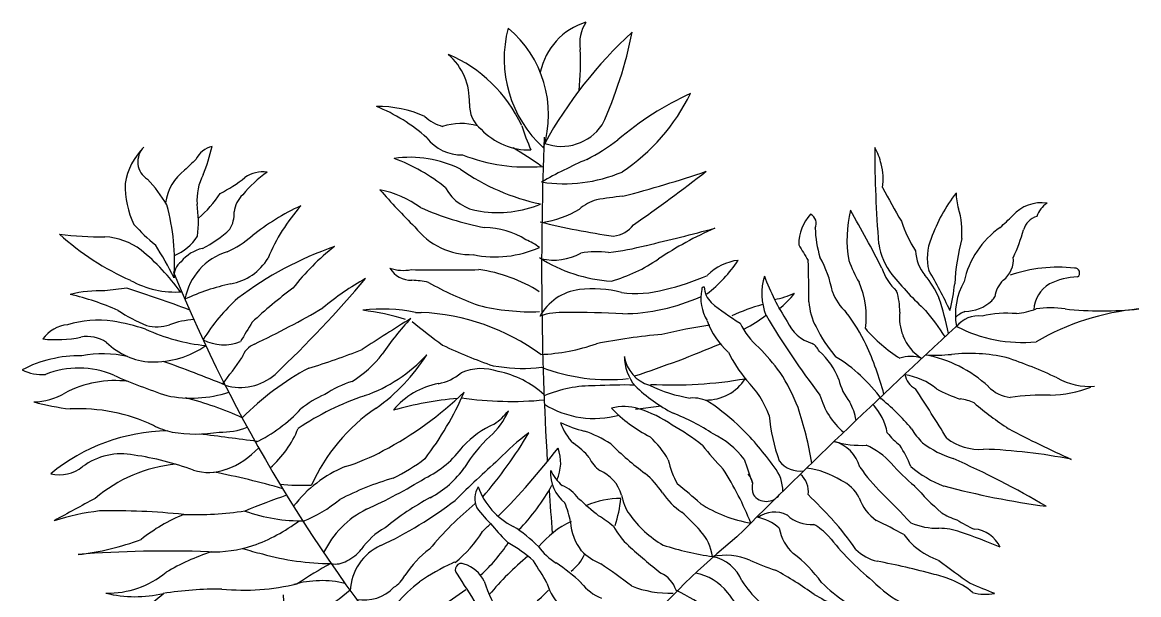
# Model space of a CAD drawing. Header units: millimetres. Extents: x -12161372 to 46643, y -9506984 to 15358.
# Drawn here: x 12438.33 to 12486.74, y 14417.77 to 14442.58 of the extents above; entities that cross this region are included whole.
import ezdxf

# ---------------------------------------------------------------- set-up
doc = ezdxf.new("R2010")
doc.units = ezdxf.units.MM
doc.layers.add('DIENHOA', color=3, linetype='Continuous')
doc.layers.add('tumbuhan', color=3, linetype='Continuous', lineweight=5)

# ---------------------------------------------------------------- blocks, each defined once
blk = doc.blocks.new('Cay71-mb')
at = {"layer": 'DIENHOA'}
for p, q in [((-290.5, 812.4), (-280.6, 812.4)), ((-155.8, 719.7), (-145.9, 718.5)), ((91.3, 644.3), (135.8, 650.5))]:
    blk.add_line(p, q, dxfattribs=at)
for centre, radius, start, end in [((72, 1252.2), 208.8, 165.2125, 227.7089), ((-255.6, 1155.4), 195.8, 342.8706, 50.0508), ((38.4, 1205.6), 114.8, 107.02, 168.383), ((597.6, 739.3), 758.2, 132.528, 151.1237), ((64.6, 1278.2), 70.4, 148.1737, 188.05), ((-614.6, 1435.4), 713.1, 335.2985, 348.8941), ((-330.1, 1033.1), 246.4, 24.743, 66.9478), ((-303.5, 1179.3), 106.5, 357.4107, 49.0432), ((-431.2, 1243), 426.9, 353.8261, 3.4164), ((409.9, 702.1), 538.3, 114.5287, 130.4887), ((-126, 1344.8), 347.9, 303.8622, 333.9161), ((-471, 889.9), 301.4, 48.3537, 68.0695), ((-355.8, 969.8), 199.7, 65.9648, 90.767), ((-142.1, 1172.7), 55, 178.085, 230.8608), ((-224.8, 1204.7), 72.3, 226.5693, 254.9309), ((-211.6, 1032.8), 107, 74.5657, 107.3884), ((-93.5, 1208.7), 114.6, 223.3852, 271.606), ((255.4, 1250.4), 379.4, 197.5248, 204.3225), ((-37.1, 1185.4), 85.1, 249.9256, 325.675), ((-210.9, 1160.6), 75.2, 217.2336, 271.4824), ((5610.5, 887.9), 5682.3, 177.6993, 183.374), ((-176.9, 1429.9), 397.2, 297.4788, 306.6909), ((-684.8, 1019.5), 110.5, 134.1783, 171.5717), ((-736.6, 1073.5), 35.7, 135.0257, 237.6567), ((-632.9, 1058.5), 43, 104.08, 153.6481), ((-1063.1, 1204.4), 432.5, 339.2247, 346.0621), ((-97, 1373.6), 309.1, 248.7642, 274.9269), ((-436.5, 556.4), 626.2, 54.396, 59.7845), ((2505.5, 1095.8), 1999.4, 179.9312, 184.7245), ((431.6, 1053.5), 87, 10.7454, 30.9642), ((-164.2, 531.8), 745.2, 132.9023, 134.9955), ((-299.5, 888.1), 193.2, 63.3083, 98.3663), ((-432.6, 792.4), 305.5, 50.5087, 69.9019), ((384.4, 220.6), 936.7, 113.802, 119.1495), ((430.9, 1043.5), 90, 350.7005, 16.9278), ((-640.5, 991.3), 84.3, 126.8895, 172.4726), ((-577.2, 1007.2), 92.6, 151.7542, 184.2898), ((-736.1, 1231.9), 238.3, 296.5614, 308.9008), ((-410.9, 864.7), 235, 125.6721, 139.7993), ((-555.1, 1000.6), 55.5, 82.6112, 124.3761), ((4, 1369.2), 376.9, 234.9116, 258.1397), ((-32.1, 1290.7), 255.3, 261.0312, 293.0385), ((-410.5, 2880.2), 1927, 284.411, 288.899), ((-1255.3, 2922.6), 2374.4, 304.4402, 308.2159), ((-636.9, 1032), 157.3, 178.6738, 205.3619), ((-936.1, 871.3), 249.3, 30.7395, 43.6387), ((-171.1, 1063.5), 75.9, 207.6883, 264.7097), ((1343.2, 1450.3), 925, 207.096, 211.2402), ((-789.1, 1120.4), 189.2, 310.0882, 327.5004), ((-557, 981.4), 48.4, 133.628, 173.7679), ((-390.6, 841.8), 187.1, 54.4559, 78.178), ((480.7, 1749.2), 1103.8, 221.0054, 225.5894), ((51.3, 920.6), 91.5, 107.8196, 129.0684), ((142.4, 299.2), 718.4, 95.8563, 99.5365), ((864.9, 848), 276.9, 141.7629, 160.463), ((721.7, 1016.7), 74.3, 177.8789, 199.183), ((-1088.2, 899.3), 379.6, 355.9617, 15.1845), ((-866.6, 969.7), 199.4, 352.707, 8.8133), ((-316.9, 623.2), 411.9, 114.7837, 128.6554), ((-244, 780), 327.8, 138.499, 157.3076), ((-69.1, 1481.7), 532, 246.4337, 259.0019), ((-147.5, 1176.6), 191.2, 260.8105, 292.7844), ((-96.6, 1141), 174.6, 278.6089, 301.1604), ((665.5, 939.7), 207.6, 166.1151, 190.305), ((-1450.2, -110.2), 2207.6, 26.9105, 29.8765), ((515.6, 951.8), 141.8, 355.4609, 16.5574), ((795.2, 935.6), 66.9, 81.5996, 138.3659), ((828.4, 965.5), 43.1, 122.9047, 162.2835), ((-654.1, 983.1), 49, 327.4362, 4.1167), ((232.5, 2211.5), 1279.5, 256.118, 261.9361), ((449.4, 931.3), 75, 136.7307, 181.1935), ((385.5, 966.1), 19.1, 335.9247, 60.9459), ((777.5, 1045.6), 237.3, 198.4353, 212.2579), ((396.8, 1329.9), 493.8, 311.4231, 314.8806), ((796.8, 946.1), 34, 106.2599, 163.739), ((-525.7, 1195.6), 342.8, 222.3502, 230.9106), ((-747.4, 1098), 195.2, 296.5046, 313.6257), ((-193.4, 1036.7), 124.3, 217.7283, 271.3972), ((-173.8, 816.1), 143.4, 58.572, 88.7546), ((47.5, 994.5), 50.2, 276.3405, 323.1515), ((-856.4, 5045.7), 4229, 283.2085, 284.8652), ((486.8, 367.4), 644.8, 113.6168, 123.5046), ((590.9, 963), 188.1, 181.4321, 196.9903), ((814.9, 831), 157.8, 125.3978, 167.221), ((490.9, 1031.3), 283.7, 334.3284, 344.5087), ((-836, 1504.1), 560.8, 262.6151, 270.653), ((-602.8, 1283), 453.2, 227.6599, 246.3007), ((-835.6, 829.2), 114.4, 52.8277, 86.9877), ((-742.5, 991.9), 87.7, 292.6204, 327.1923), ((-699.2, 1092.1), 193.1, 295.1114, 310.3509), ((-139.4, 841.4), 105.1, 52.5232, 67.3792), ((667.8, 1087.3), 333, 208.2379, 213.6906), ((631.9, 951.4), 120.7, 189.6994, 217.4059), ((685.4, 906.7), 88.2, 157.3652, 194.2648), ((1070.9, 836), 426.9, 165.8217, 176.5372), ((-997.4, 635), 367, 35.4615, 51.0134), ((-1396.8, 520.1), 772.4, 27.1534, 32.0101), ((-645, 857.8), 67.3, 103.132, 140.8706), ((-587.1, 816.5), 105.1, 106.6571, 169.7388), ((-231.5, 349.1), 610.8, 109.0683, 126.9599), ((-184, 607.1), 403.8, 127.7206, 142.2703), ((-152.4, 1099.9), 191.2, 258.5221, 293.7283), ((-50.8, 1001), 98, 257.4444, 298.6401), ((24.1, 766), 151.6, 82.3176, 100.6201), ((-13.1, 1400.4), 487.6, 276.7665, 284.6043), ((650.9, 923.4), 74.3, 183.4683, 218.855), ((-677.2, 874.8), 32.4, 128.1528, 183.9155), ((-627.9, 955.3), 95, 280.2076, 329.0322), ((64.5, 1125), 258.7, 237.2023, 266.6409), ((-23.2, 1127.1), 270.2, 285.5622, 304.7584), ((68.9, 1035.7), 240.5, 307.3679, 326.411), ((278.2, 817), 86.1, 95.9471, 136.1141), ((-1516.5, 830.6), 1908.5, 0, 2.1619), ((232, 809.1), 204.5, 11.04, 28.9269), ((640.8, 962.8), 189.3, 198.5462, 211.2642), ((701, 904.3), 45.7, 307.6826, 5.1298), ((1760.6, 1892.1), 2669.3, 202.2314, 219.9934), ((-311.7, 958.8), 73.6, 251.5643, 280.8072), ((-298.2, 910.7), 42.7, 210.4728, 272.0455), ((-239.2, 3557), 2671.1, 268.7409, 271.2591), ((-215.4, 628.9), 260, 57.5243, 82.3036), ((48.9, 1254.6), 413.3, 283.0103, 293.8611), ((411, 845.4), 101, 162.7087, 202.0615), ((696.2, 1017), 407, 200.3536, 212.7774), ((605.2, 917.1), 91.2, 197.9282, 227.891), ((1006.3, 1259.2), 605.3, 219.0183, 227.1217), ((474.1, 775.6), 156.2, 23.2908, 40.3651), ((31.3, 539.6), 665.2, 24.5201, 31.2754), ((823.5, 639.6), 251.1, 83.3676, 109.1591), ((862.7, 751.2), 122.9, 92.206, 115.8659), ((853.4, 880.9), 8.18, 303.6896, 96.2774), ((-716.1, 66.1), 791.6, 95.4395, 98.2439), ((-1411.1, -1107.3), 2057.1, 69.2503, 72.4593), ((-706.9, 1007.9), 160.2, 240.868, 273.9166), ((-530.9, 490.2), 380.2, 102.1696, 114.8168), ((-20.3, 202.5), 811.2, 126.5481, 133.0393), ((-1908.3, 2160.1), 2001.4, 313.3589, 319.9052), ((-127, 427.9), 509, 119.4534, 129.5552), ((-301.5, 720.3), 147.8, 77.0048, 88.1317), ((25.6, 1392.7), 604.6, 240.9206, 249.9431), ((16.6, 649.8), 203.4, 75.7734, 96.4692), ((278.7, 837.1), 74.3, 168.1509, 211.7019), ((209.4, 852.9), 3.54, 80.5364, 189.4625), ((256.7, 861.1), 46.9, 185.7107, 222.7456), ((344.5, 805.5), 146.9, 351.7404, 23.7035), ((359.4, 888.4), 286.6, 345.2983, 354.6854), ((762.6, 808.7), 116.6, 150.5933, 190.1185), ((766.3, 830.9), 52.8, 134.9908, 170.8462), ((838.8, 813.2), 56.9, 121.4182, 176.3015), ((-839.3, 649.2), 200.6, 87.2077, 104.5024), ((-987.3, 411.6), 442.7, 65.8911, 77.2444), ((-383.2, 596.8), 322.9, 131.8876, 148.6443), ((5, 761.5), 91.2, 97.0893, 151.4616), ((92, 1036.3), 191, 262.3491, 285.1547), ((63.9, 1154.3), 344.4, 270.8681, 293.9679), ((304, 982), 150, 280.8632, 294.7761), ((269.8, 915.7), 119.6, 305.7551, 324.2475), ((512.8, 875.6), 84.5, 198.8535, 228.4466), ((435.8, 814.1), 113.8, 359.4267, 18.0856), ((78.7, 657.8), 568, 11.9901, 18.4353), ((689.6, 852.2), 27.8, 314.5538, 332.1257), ((-630.1, 1088.3), 324.7, 237.0989, 246.9497), ((-1301.1, 2282.3), 1691.2, 295.6257, 300.173), ((-347.8, 529.8), 288.3, 78.5474, 96.8094), ((-435.3, 390.7), 428.7, 72.6987, 82.85), ((-89.4, 1195.2), 381.8, 256.0026, 272.1175), ((530.9, 1215.1), 494.1, 231.3407, 238.4687), ((406.8, 488), 351.2, 105.7814, 115.04), ((493.9, 835.8), 102, 182.9218, 208.4961), ((318.2, 577.9), 364.5, 31.7955, 40.7164), ((684.5, 761.4), 57, 112.5723, 132.2991), ((661.4, 885.1), 71.1, 270.9882, 312.1753), ((736.1, 951.4), 142.1, 276.4353, 290.5557), ((811.1, 671.2), 149.3, 80.3114, 99.6886), ((1003.2, 389.8), 430.3, 95.2359, 120.3163), ((900.1, 1456.8), 641.7, 264.2895, 275.7105), ((-840.3, 606.9), 191.9, 82.6488, 106.319), ((-888.3, 375), 428.4, 72.4102, 80.2514), ((-664.4, 644.1), 156.2, 93.8985, 109.796), ((27192.4, -15966.7), 32433.6, 148.88143, 148.95057), ((2885.9, -4296.8), 6011.5, 121.9891, 122.94508), ((51.2, 472), 480.9, 136.6968, 146.1461), ((520.8, 1806.5), 1299.4, 231.0178, 233.9714), ((-298.3, 430.7), 382.1, 53.9126, 87.3457), ((-35, 688.5), 123.9, 87.581, 108.6666), ((-27.9, -1165), 1977.4, 87.1879, 90.0535), ((339.2, 842), 131.4, 199.571, 228.4688), ((9114, -8424.4), 12511.9, 132.51122, 134.99961), ((166, 1005.6), 249.3, 297.3006, 307.3966), ((1562.4, 1547.9), 1448.5, 210.7433, 217.3601), ((417.7, 825.6), 70, 204.4444, 253.1849), ((217.4, 627.3), 302.5, 25.1541, 37.7104), ((630.9, 803), 81.8, 173.0469, 202.1427), ((686.8, 755.5), 50.9, 83.8846, 140.0952), ((735.4, 614.3), 196.6, 85.1356, 102.6653), ((-886.8, 728.1), 63.4, 96.7088, 142.7732), ((-622.2, 1077.8), 324.5, 245.1181, 264.3411), ((-739.8, 857.3), 70, 255.5814, 288.8231), ((328, 11.2), 786.4, 97.9075, 104.0547), ((381.5, 844.6), 120.2, 204.9443, 230.5504), ((608.6, 884.5), 226.3, 205.496, 221.1865), ((710.5, 979.5), 294.6, 221.4818, 236.8892), ((762.6, 1009.9), 249.7, 242.6223, 275.364), ((-913.9, 976.8), 211.7, 263.6608, 281.6644), ((-860, 711), 59.6, 55.8422, 100.7826), ((-743.1, 845.5), 119.3, 225.6206, 266.8871), ((-623.3, 833.4), 77.2, 242.5243, 292.1632), ((-555.1, 722), 38.4, 112.2124, 162.2817), ((137.8, 1564), 893.9, 244.7428, 250.8202), ((-86.8, 1070.7), 331.5, 272.3382, 289.3986), ((224.8, -257.5), 1035.3, 94.8647, 101.2218), ((-494.2, 2485.9), 1876.8, 288.1388, 292.9749), ((383.8, 734), 28.1, 23.0297, 60.9459), ((28.4, 541), 510.3, 14.7427, 24.9052), ((627.7, 798.8), 77.3, 200.0956, 238.844), ((-874.7, 543.2), 194.1, 88.4928, 104.5448), ((-832.9, 542.8), 197.8, 77.5721, 100.6909), ((-745, 885.3), 158.9, 268.34, 304.8193), ((-798.4, 1786), 1118, 286.7801, 291.7943), ((-510.8, 866.9), 206.3, 302.3827, 322.0279), ((-463.7, 914.6), 260.8, 289.0032, 317.6097), ((-547.5, 913.6), 327.1, 305.24, 327.6886), ((505.2, 870.9), 283.2, 206.6949, 218.4543), ((-3.6, 454.1), 428.8, 36.3542, 43.9589), ((328.9, 652.6), 122.7, 20.7421, 48.8146), ((568.3, 681.2), 54.9, 69.3986, 109.9402), ((610.3, 1009.6), 271.5, 266.564, 276.1154), ((554, 522.3), 219.9, 47.2841, 79.4913), ((669.8, 439.8), 301.4, 77.6377, 95.8214), ((-885.2, 554.2), 180.9, 102.1986, 118.9075), ((-1454.3, -1337.8), 2189, 67.6172, 70.6297), ((-1507.7, 1372.8), 1116.9, 322.1941, 325.0958), ((-105, 967.1), 251.9, 260.6595, 277.4699), ((44.8, 1023.9), 328.2, 249.1013, 275.9787), ((132.4, 745.1), 61.4, 188.6302, 253.7378), ((152.8, 736.7), 81.1, 180.5457, 219.6423), ((292.2, 497.7), 279.1, 36.0825, 58.4434), ((481.2, -26.7), 801.8, 64.7993, 71.5986), ((-939, 780), 75.4, 243.4386, 274.7937), ((-875.3, 560.1), 155.8, 66.9004, 111.6117), ((-386.6, 1680.9), 1066.9, 246.3739, 251.6851), ((-594.2, 773.3), 91, 253.023, 311.2966), ((-251.5, 295.4), 476.4, 118.0792, 135.4774), ((-268.1, 776.7), 89.6, 281.004, 309.2276), ((-176.3, 630), 84.9, 69.9605, 114.4449), ((-178, 550.4), 162.4, 47.1641, 79.0455), ((155.1, 1430), 743.4, 267.0845, 279.8003), ((213.5, 741.6), 81.2, 269.2559, 327.1034), ((77.8, 534.9), 315.9, 20.8339, 33.3111), ((592.9, 710.8), 35, 189.2554, 242.5266), ((540.3, 588.9), 116.7, 51.1707, 80.9799), ((879.4, 799.8), 115.8, 240.6746, 274.0237), ((-811.5, 506.4), 187.7, 83.1575, 117.7091), ((-346.3, 516.3), 184.4, 107.018, 123.4281), ((-228.4, 561.3), 129.5, 100.0262, 140.8276), ((18.7, 465.2), 220, 89.4208, 113.0746), ((72.3, -258.2), 944.7, 88.9239, 93.1223), ((277.7, 876.6), 268, 225.6578, 243.0589), ((224.8, 909.6), 248.8, 243.8846, 261.0621), ((170.7, 578.9), 161.6, 19.7992, 45.8008), ((541.8, 719.2), 100.8, 193.2408, 218.2988), ((-2387.8, -1262.5), 3544.2, 31.5934, 33.2322), ((708.7, 843.7), 189.5, 239.8424, 253.3011), ((748.5, 727.1), 62.7, 223.6034, 263.2674), ((802.9, 898.5), 229.7, 271.8778, 289.8928), ((-953.4, 761.6), 104.4, 270.3858, 301.5002), ((-679.6, 874.2), 210.5, 258.4096, 288.0059), ((-818.4, 139.5), 540.1, 65.1144, 76.1823), ((-224.2, 209.2), 484.1, 108.6182, 123.892), ((-384.5, 518.8), 164.1, 112.7154, 129.785), ((-622.5, 1100.6), 595.8, 297.603, 314.2933), ((-151.9, -12.5), 679, 95.5702, 105.1047), ((-691, 880.9), 526.9, 322.3042, 336.8904), ((-124.6, 1276), 618, 261.9739, 275.3207), ((191.1, 606.8), 57.2, 59.9707, 94.9701), ((535.7, 703.4), 129.3, 195.4607, 229.8391), ((287.1, 375.8), 367.6, 39.686, 51.7013), ((644.3, 578.9), 83.9, 65.7727, 83.1797), ((798.6, 279.1), 390, 88.2618, 98.471), ((-832.6, 1104.8), 463.4, 254.9839, 262.9376), ((-874.4, 341.2), 304.1, 64.8752, 92.862), ((-684.3, 827.3), 266.9, 295.8618, 316.8837), ((-178.2, 380.9), 321.2, 124.2115, 155.7809), ((-238.3, 686.7), 117.7, 310.5553, 337.6167), ((-206.4, 699.2), 95.9, 303.0197, 323.276), ((19.2, 792), 163.5, 238.1799, 285.4867), ((70.9, 567.3), 81.9, 71.7288, 105.2561), ((236.8, 829.2), 261.9, 224.2901, 242.6486), ((43.2, 462), 190.7, 54.1846, 73.7388), ((-10.9, 318.8), 408.8, 45.7494, 55.668), ((-235.9, 444.2), 641.9, 9.596, 18.4353), ((377.6, 609.1), 97.5, 9.4992, 29.2493), ((425.4, 583), 104.6, 11.4319, 42.0317), ((1079, 1126.9), 618.6, 229.6686, 236.5927), ((61.1, 832.5), 233.5, 244.6524, 255.379), ((37.9, 644.2), 80, 196.4508, 227.2007), ((21.3, 291.9), 371.2, 56.5584, 68.6831), ((651.5, 665.9), 330.3, 185.613, 199.6542), ((-716, 280.3), 326.6, 90.8605, 129.4266), ((-687.5, 727.3), 124.9, 242.4573, 258.3983), ((-671.9, 833.3), 232, 259.8769, 280.1231), ((-1640.3, -7341.2), 8002.3, 82.279, 82.99906), ((-627.8, 733.3), 128.5, 268.5314, 290.7309), ((-657.3, 675.8), 175.5, 310.8125, 338.3587), ((-86, 466.4), 166.9, 114.0964, 136.9704), ((-743.3, 985.9), 753.5, 319.0755, 329.4962), ((173.9, 246.9), 446, 126.9335, 135.9049), ((-54.8, 431.2), 184.4, 56.0827, 72.0297), ((-24.8, 290.5), 372.4, 51.4475, 61.1572), ((161.9, 468.4), 147.7, 37.3648, 64.3435), ((-64.6, 264.9), 484.9, 35.2066, 45.6418), ((620.3, 674.4), 116.3, 217.4059, 232.5952), ((677.3, 674.4), 124.9, 210.7505, 225.0006), ((1713.4, 2472.5), 2101.8, 242.3631, 245.6593), ((21.5, 403.9), 266.4, 133.488, 148.2648), ((-95.5, 470.4), 139.6, 40.3049, 55.5471), ((459.3, 1005.2), 588.5, 225.6721, 233.3184), ((-5.6, 468), 177.4, 30.0127, 46.501), ((505.2, 807.2), 373.6, 217.115, 225.4984), ((482.3, 742.4), 160.6, 253.1399, 273.1835), ((418.5, 526.9), 64.1, 15.4523, 74.4905), ((440.7, 465.9), 126.6, 42.0858, 66.5018), ((352.2, 456.4), 234, 22.3444, 32.4717), ((696.2, 729.8), 179.3, 233.2936, 252.4079), ((688.3, 669.4), 94.5, 232.7657, 274.0602), ((-801, 454.7), 112.4, 78.6331, 126.6298), ((-852.1, 59.5), 510.7, 69.7879, 81.7419), ((-669.4, 677.4), 146.2, 290.2796, 316.9777), ((-508.5, 867), 336, 286.5849, 298.8375), ((-350.3, 683.1), 175.6, 295.7064, 324.1574), ((-979.6, 1292.5), 1178.2, 314.9575, 322.6199), ((-111, 551.8), 72.3, 335.2886, 20.559), ((659.3, -396.1), 972, 78.8603, 87.8984), ((-908, 594.2), 63.4, 255.9659, 309.0879), ((-681.7, 296.6), 253.8, 95.6723, 130.4977), ((-331.8, 347.2), 213.6, 112.2289, 142.8821), ((-479.5, 832.7), 342.3, 295.9855, 306.8655), ((-346.9, 644), 173.6, 298.2063, 324.8345), ((1497.1, -1269.3), 2457.1, 131.9811, 134.3924), ((57.4, 580.1), 50.4, 202.758, 236.3082), ((287.6, 584.9), 142.4, 191.4154, 209.5762), ((839.3, 738.5), 588.3, 197.8556, 202.1081), ((283.3, 503.4), 63.3, 358.7789, 40.3627), ((376.3, 582.7), 45.4, 217.8044, 278.7496), ((368.5, 395.7), 148.1, 57.6809, 82.4357), ((730.6, 717.8), 304.7, 214.7784, 225.8509), ((751.2, 734), 283.6, 220.2369, 231.7063), ((695.1, 692.8), 194.3, 229.3993, 249.0763), ((-3.8, -900), 1595.5, 59.5971, 66.124), ((-649.6, 625.3), 90.4, 253.1811, 289.9147), ((-906, -833.8), 1394.7, 73.974, 79.0239), ((-175.4, 5.7), 541.7, 106.5324, 117.0642), ((-744, 1288.4), 896.5, 294.2579, 301.6089), ((9.3, 533.9), 65.8, 176.2142, 231.708), ((29.6, 583), 96.9, 207.5513, 227.053), ((3, 477.4), 66.3, 15.997, 66.4704), ((14.4, 420.2), 146.7, 32.8248, 50.4385), ((-223.6, 244.1), 553.2, 21.5174, 32.4193), ((257, 507.8), 38.4, 14.0353, 39.0917), ((351, 501.4), 40, 352.8215, 49.434), ((-483.8, 969.7), 457.2, 264.7504, 271.5909), ((-150.8, 489.4), 37.1, 146.9105, 205.1997), ((-65.7, 551.8), 123.6, 199.9591, 243.4334), ((-359.7, 679.3), 348.1, 315.4381, 331.3857), ((5610.5, 887.9), 5682.3, 183.8718, 184.6298), ((-57.6, 455.5), 60.4, 34.4595, 69.4427), ((-290.2, -63.8), 735.3, 47.8137, 51.8706), ((334.1, 508.8), 40.7, 168.2987, 198.4338), ((423.8, 464.6), 61.1, 25.5604, 66.9868), ((1002.6, 892.4), 572.5, 221.7301, 228.271), ((1003.6, 1949.7), 1487.1, 255.2773, 262.2715), ((308.2, -1719.7), 2492.8, 117.5936, 119.4451), ((667.1, -2699.4), 3406.4, 110.2911, 111.5922), ((-574.7, 672.5), 239.6, 291.8253, 309.6397), ((-648.7, 1044.1), 702.3, 295.0801, 307.4393), ((-33.1, 58.3), 491, 118.1748, 129.197), ((837.6, 1440.7), 1272.4, 228.3646, 230.4291), ((65.2, 338.7), 151, 89.7553, 113.0669), ((-181, 517.1), 248.3, 342.5638, 353.6602), ((153.7, 512), 88.5, 190.6109, 214.1127), ((235.8, 564.2), 117.4, 213.339, 236.6572), ((318, 512.4), 27.8, 216.2498, 323.6182), ((-957.5, -851.8), 1906.7, 43.1818, 45.0006), ((554.1, 517), 79.5, 199.0651, 235.3054), ((-1392.2, -1411.5), 2702, 43.4728, 45.0006), ((-790.6, 54.2), 416.6, 96.6414, 107.6978), ((-813.3, -665.9), 1134.2, 83.8916, 91.2871), ((-675.7, 1088.6), 626.9, 268.4521, 278.1824), ((-488, 744.1), 293.2, 250.3717, 270.9071), ((-301.3, 323.3), 165.4, 116.7053, 153.9473), ((212.2, 0.1), 624.9, 129.6918, 139.9891), ((72.8, 672.3), 325, 217.6937, 224.9981), ((-211.1, 410.8), 193.4, 11.3092, 21.6975), ((-65.8, 196.8), 358.8, 41.3459, 48.6503), ((328.4, 672.9), 228.9, 236.9344, 260.582), ((332.5, 416), 49.9, 64.4866, 125.5817), ((677.4, 552.8), 103.9, 237.5293, 254.016), ((-578, 180.5), 303.8, 112.1632, 128.3418), ((-671.7, 688.2), 297.2, 289.4833, 307.0565), ((-979.6, 1292.5), 1178.2, 313.1278, 314.0574), ((55.5, 295.2), 172.6, 116.2051, 140.149), ((66.7, 453.4), 88.4, 183.0644, 218.0452), ((-172.3, 153.2), 365.7, 51.9467, 56.9744), ((236, 573.7), 191.3, 215.5977, 239.4881), ((290.8, 385.6), 72.2, 46.5858, 81.8573), ((395.5, 505.2), 60.6, 226.722, 274.3986), ((-18.3, 54.9), 601.6, 35.1572, 41.4242), ((151.8, -301.2), 833.2, 60.9459, 64.6228), ((615.1, 555.9), 117.9, 246.8018, 271.1915), ((740.2, 585), 160.6, 235.3054, 247.4747), ((-284, 332), 122.2, 119.0508, 145.4685), ((-360, 549.3), 219.5, 309.0311, 327.8964), ((76.3, 628.8), 298.6, 218.6218, 226.3953), ((-255.8, 228), 252.3, 44.9981, 57.6786), ((167.8, 503.5), 130.5, 208.494, 227.2522), ((140.7, 376.5), 85, 8.3426, 42.3955), ((414.9, 451.3), 75.7, 190.1249, 228.5916), ((342.2, 344.8), 115.6, 43.5318, 59.889), ((650.6, 495), 116, 215.7778, 230.5281), ((617.5, 327.6), 110.4, 70.2708, 90), ((236.7, -771.2), 1273.3, 67.5247, 70.8315), ((674.7, 383.2), 53.6, 24.4867, 85.7637), ((-924.7, 838.5), 448.6, 276.2704, 290.6559), ((-642.4, 626.3), 229.2, 268.2104, 287.7264), ((-314.3, 326.5), 89.4, 114.2649, 177.9077), ((-365.4, 565.3), 280.6, 312.1333, 327.0884), ((-253.4, 193.4), 251.8, 48.3646, 60.5565), ((890.7, 1311.9), 1215, 228.0922, 231.5456), ((1149.1, -654.6), 1392.7, 129.3141, 139.2285), ((299, 899.1), 515.6, 251.9132, 261.7369), ((810.5, 726.1), 488.7, 218.1169, 230.8701), ((-722.9, -1552.8), 1951.4, 87.846, 94.4919), ((-511.5, -4.6), 423.3, 108.3682, 120.0371), ((-443.5, 868.2), 487.8, 252.4564, 256.654), ((-436, 819.6), 442.7, 254.2578, 269.8769), ((-437, 442.6), 66.7, 294.2897, 321.6142), ((-157.8, 258.1), 180.2, 127.0885, 147.0062), ((221.8, 2.6), 500.4, 129.3527, 140.1931), ((10.4, 470.7), 108.9, 216.1994, 238.5687), ((-66.1, 424), 75.6, 306.8715, 336.1861), ((69.9, 471.7), 102.8, 224.9978, 247.6185), ((247.6, 284.1), 107.2, 67.1212, 102.2727), ((212.1, 321.7), 68.3, 21.5142, 79.2382), ((218.7, 203.4), 240.6, 35.8363, 52.5952), ((525, 450.7), 71.3, 223.8314, 258.0603), ((665.8, 514.9), 141.1, 230.9061, 250.0173), ((-139, -186.2), 637.2, 117.9076, 124.0417), ((-428.9, 410.9), 34.9, 256.5908, 303.6859), ((-109.3, 104.6), 296.8, 113.2425, 125.9054), ((-223.3, 375.6), 3.54, 65.0338, 151.8306), ((-210.9, 366.2), 10.8, 63.9294, 224.9984), ((-223, 321.2), 57.2, 25.8978, 72.8964), ((-701.7, -22.2), 736.2, 29.7432, 33.2619), ((-238.3, 93.3), 343.3, 46.6828, 55.9939), ((-689.7, -679), 1278, 52.7318, 55.6867), ((457, 747.8), 401.7, 245.3217, 252.1747), ((249.1, -964.6), 1370.7, 74.7625, 79.0196), ((1145.6, 1053.5), 854, 231.8064, 236.3104), ((-824.9, 485.3), 159.9, 269.0079, 309.4234), ((-354.9, 379.9), 51.8, 301.4015, 332.8104), ((8913.1, 6202.8), 10841.6, 212.61893, 213.27497), ((114.9, 316.2), 48.6, 17.0796, 65.375), ((178.6, 269.4), 92.2, 38.5151, 79.6135), ((23, -203), 647.9, 54.2929, 61.3123), ((587.4, 237.2), 122.7, 65.005, 79.6953), ((-632.2, -266.2), 598.8, 89.4537, 99.2096), ((-588.3, 723.5), 392.7, 264.4287, 283.6455), ((-619.3, 588.1), 335.5, 287.4273, 309.9976), ((-453.7, 172.2), 175, 76.4255, 105.9719), ((-379.8, 385.5), 71.9, 259.6528, 316.1646), ((-132.2, 144), 251.4, 126.9642, 151.7964), ((71.8, -91.8), 504.5, 123.0517, 135.7408), ((87.8, 432.7), 273.4, 198.434, 212.8455), ((-1184.7, 1455.8), 1591.1, 311.6322, 314.9958), ((30.3, 370), 96.7, 196.1922, 227.043), ((63, 394.6), 83.7, 218.0593, 248.1973), ((150.5, 505.9), 180.5, 248.4536, 271.8754), ((-120.1, -232.8), 629.7, 57.0796, 63.4542), ((421.5, 440), 173.1, 212.5986, 242.9559), ((608.7, 539.2), 275.7, 225.0006, 236.4276), ((656.5, 499.7), 217.2, 224.6648, 242.9499), ((598, 236.9), 118.9, 49.0224, 69.6772), ((1011.1, 1092.8), 823, 245.6597, 248.8391), ((-776.6, 536.1), 216.7, 256.3737, 282.9675), ((-997.7, 628.4), 406, 298.3465, 311.629), ((-2.5, 322.9), 517.4, 180, 189.9399), ((-196.7, -19.1), 565.6, 27.6705, 37.71), ((723.1, 888.9), 650.9, 240.36, 247.3139), ((697.8, 405.9), 82.3, 254.5781, 281.3311)]:
    blk.add_arc(centre, radius, start, end, dxfattribs=at)

msp = doc.modelspace()

# ---------------------------------------------------------------- block references
at = {"layer": 'tumbuhan', "xscale": 0.02500000037252903, "yscale": 0.02500000037252903, "zscale": 0.02500000037252903}
msp.add_blockref('Cay71-mb', (12462.644, 14409.697), dxfattribs=at)

doc.saveas('drawing.dxf')
